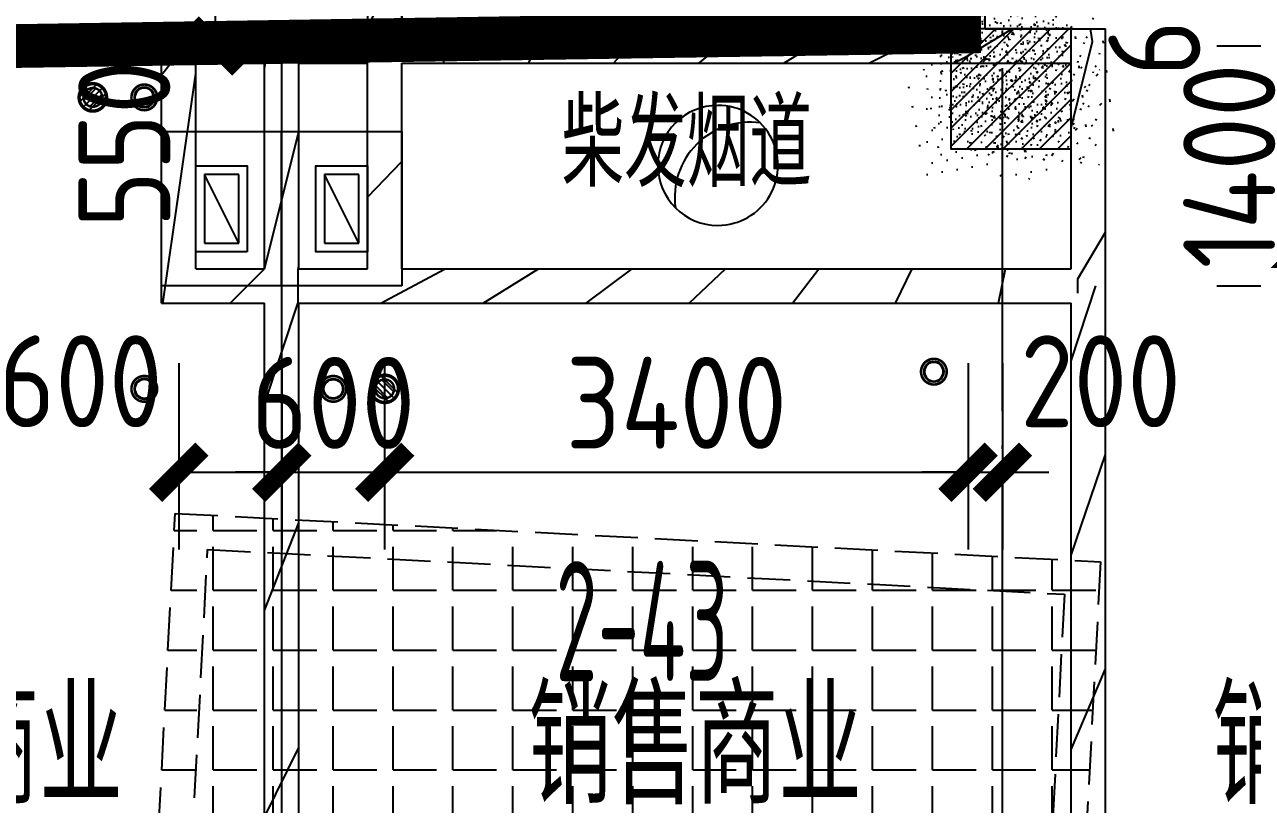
# Model space of a CAD drawing. Header units: inches. Extents: x 0 to 1813292486, y 0 to 3473589894.
# Drawn here: x 600645287 to 600652443, y 3473207394 to 3473211943 of the extents above; entities that cross this region are included whole.
import ezdxf
from ezdxf.enums import TextEntityAlignment as Align

# ---------------------------------------------------------------- set-up
doc = ezdxf.new("R2010")
doc.units = ezdxf.units.IN
doc.header["$LTSCALE"] = 1000
doc.header["$MEASUREMENT"] = 0
for name, pattern in [('AX-MALL-GIRD-200$0$DOTE', [2.4200000000000004, 2, -0.2, 0.02, -0.2]), ('AX-MALL-WALL-P02-QT$0$DASH', [0.35, 0.25, -0.1]), ('AX-MALL-WALL-P02-QT$0$DOTE', [2.4200000000000004, 2, -0.2, 0.02, -0.2]), ('PX-MALL-P02-LG$0$CONTINOUS', [0])]:
    doc.linetypes.add(name, pattern=pattern)
for name, color, linetype in [('A-Anno-Note', 241, 'Continuous'), ('AX-MALL-DIM-P02$0$A-Anno-Dims', 3, 'Continuous'), ('AX-MALL-DIM-P02$0$A-Detl-Thin', 131, 'Continuous'), ('AX-MALL-DTKD-P01~P02$0$A-Anno-Note', 241, 'Continuous'), ('AX-MALL-DTKD-P03~PRF$0$A-Flor-Patt', 163, 'Continuous'), ('AX-MALL-GIRD-200$0$A-Grid', 222, 'AX-MALL-GIRD-200$0$DOTE'), ('AX-MALL-P02-200$0$A-Anno-Note', 241, 'Continuous'), ('AX-MALL-WALL-P02$0$A-Anno-Note', 241, 'Continuous'), ('AX-MALL-WALL-P02$0$A-Flor-Patt', 163, 'Continuous'), ('AX-MALL-WALL-P02-QT$0$_T_S__T_ELEV_A-STRS', 7, 'Continuous'), ('AX-MALL-WALL-P02-QT$0$A-Detl-Patt', 8, 'Continuous'), ('AX-MALL-WALL-P02-QT$0$A-Detl-Thin', 131, 'Continuous'), ('AX-MALL-WALL-P02-QT$0$A-Wall', 2, 'Continuous'), ('AX-MALL-WALL-P02-QT$0$A-Wall-Patt', 13, 'Continuous'), ('AX-MALL-WALL-P02-QT$0$A-Wind', 4, 'Continuous'), ('AX-MALL-WORD-P02$0$A-Anno-Note', 241, 'Continuous'), ('AX-MALL-WORD-P02$0$A-Spac-Iden', 231, 'Continuous'), ('AX-MALL-ZTKD-P02$0$A-Anno-Note', 241, 'Continuous'), ('MX-MALL-P02-LG$0$M-VT-DUCT-FLG', 40, 'Continuous'), ('MX-MALL-P02-LG$0$M-VT-DUCT-KED', 170, 'Continuous'), ('MX-MALL-P02-LG$0$M-VT-DUCT-SAD', 90, 'Continuous'), ('MX-MALL-P02-LG$0$M-VT-DUCT-SED', 150, 'Continuous'), ('PX-MALL-P02-LG$0$P-Drain-Fldr', 4, 'Continuous'), ('PX-MALL-P02-LG$0$P-Drain-Fldr-ARCH', 161, 'Continuous'), ('PX-MALL-P02-LG$0$P-Drain-Fldr-W100', 4, 'Continuous'), ('PX-MALL-P02-LG$0$P-Drain-Fldr-W50', 4, 'Continuous'), ('PX-MALL-P02-LG$0$P-Pipe-Risr', 7, 'Continuous'), ('PX-MALL-P02-LG$0$P-Pipe-Risr-Arch', 6, 'Continuous'), ('PX-MALL-P02-LG$0$P-Pipe-Risr-W100', 6, 'Continuous'), ('PX-MALL-P02-LG$0$P-Pipe-Risr-W50', 6, 'Continuous'), ('PX-MALL-P02-LG$0$P-Sewr-Pipe', 123, 'PX-MALL-P02-LG$0$CONTINOUS'), ('SX-MALL-WALL-R-BZ$0$S-COLU', 30, 'Continuous'), ('SX-MALL-WALL-R-BZ$0$S-PATT-WALL', 83, 'Continuous')]:
    doc.layers.add(name, color=color, linetype=linetype)
doc.layers.add('MX-MALL-P02-LG$0$M-AUX-TO-ARCH', color=1, linetype='Continuous', plot=False)
doc.styles.add('AX-MALL-DIM-P02$0$_TCH_DIM_T3', font='gbenor.shx')
doc.styles.add('AX-MALL-WORD-P02$0$STANDARD', font='gbenor.shx', dxfattribs={"bigfont": 'gbcbig.shx'})
doc.styles.add('PX-MALL-P02-LG$0$jzfz', font='gbenor.shx', dxfattribs={"bigfont": 'gbcbig.shx'})
doc.dimstyles.new('AX-MALL-DIM-P02$0$_TCH_ARCH&&180', dxfattribs={"dimtxt": 535.5, "dimasz": 270, "dimexe": 450, "dimexo": 450, "dimgap": 137.25, "dimtad": 1, "dimdec": 0, "dimzin": 0, "dimdsep": 46, "dimtxsty": 'AX-MALL-DIM-P02$0$_TCH_DIM_T3', "dimblk": 'AX-MALL-DIM-P02$0$_ArchTick', "dimcen": 0.09, "dimclrt": 7, "dimazin": 2, "dimtfac": 1, "dimtdec": 0, "dimtix": 1, "dimtmove": 2, "dimatfit": 3, "dimfxl": 500, "dimtolj": 1, "dimtzin": 0, "dimarcsym": 0})
pattern_1 = [(45, (0, 359.0227), (-353.55353201463, 353.55353201463), [])]

# ---------------------------------------------------------------- blocks, each defined once
blk = doc.blocks.new('AX-MALL-WORD-P02')
at = {"layer": 'AX-MALL-WORD-P02$0$A-Spac-Iden'}
blk.add_lwpolyline([(600438511.5793036, 3473040906.707072, 0.00195142182288029), (600442571.605883, 3473039774.065031), (600445744.5540994, 3473048291.375883), (600441808.7838886, 3473049757.56578)], format="xyb", close=True, dxfattribs=at)
at = {"layer": 'AX-MALL-WORD-P02$0$A-Anno-Note', "style": 'AX-MALL-WORD-P02$0$STANDARD'}
for s, height, p in [('柴发烟道', 506.3829787234042, (600446986.1933157, 3473046951.770142)), ('销售商业', 675.177304964539, (600441510.2352238, 3473045149.825556)), ('销售商业', 675.177304964539, (600445546.6147699, 3473043646.155735)), ('销售商业', 675.177304964539, (600449281.538434, 3473042254.787077))]:
    blk.add_text(s, height=height, rotation=339.5681613092015, dxfattribs=at).set_placement(p)
at = {"layer": 'AX-MALL-WORD-P02$0$A-Anno-Note', "style": 'AX-MALL-WORD-P02$0$STANDARD', "width": 0.6}
blk.add_text('2-43', height=700, rotation=339.5681613092015, dxfattribs=at).set_placement((600445946.711554, 3473044262.187688))
blk = doc.blocks.new('AX-MALL-GIRD-200')
at = {"layer": 'AX-MALL-GIRD-200$0$A-Grid'}
blk.add_line((600443023.064764, 3473028954.75598), (600481752.6037133, 3473132918.483062), dxfattribs=at)
blk = doc.blocks.new('AX-MALL-WALL-P02-QT$0$tj')
at = {"layer": 'AX-MALL-WALL-P02-QT$0$A-Detl-Patt'}
h = blk.add_hatch(dxfattribs=at)
h.set_pattern_fill('STEEL', color=256, scale=100.0000000000001, angle=50.43183869082386)
h.set_pattern_definition([(75.00000000004839, (-14278.19445574284, 156289.8254051208), (-153.3407249234246, 41.08752340989569), []), (75.00000000004839, (-14317.88195610046, 156358.5661673546), (-153.3407249234246, 41.08752340989569), [])])
edge = h.paths.add_edge_path()
edge.add_arc((274302.9537697641, 370915.3693751197), 354853.2281302969, 270.9601093956941, 275.9513128638887)
edge.add_line((311095.3180618286, 17974.67259407043), (323404.2928284407, 17664.898229599))
edge.add_arc((337498.5854798314, -5423.033113246463), 27049.98445535583, 84.4296474408203, 121.40245730350341, ccw=False)
edge.add_line((340124.270958662, 21499.21483898163), (352435.6233639717, 23411.5238032341))
edge.add_line((352435.6233639717, 23411.5238032341), (352460.3320846558, 23263.57286787033))
edge.add_arc((262948.9762239404, 558936.3422532297), 543099.989586636, 279.486523026639, 288.5053300047131)
edge.add_line((435325.042740941, 43917.80823612213), (435185.9318172932, 44187.60760259628))
edge.add_arc((262948.9762341097, 558936.342259489), 542799.9895904897, 279.51816553668203, 288.50044427399206, ccw=False)
edge.add_line((352706.5441896915, 23608.95860147476), (352681.7270303965, 23756.88773488998))
edge.add_line((352681.7270303965, 23756.88773488998), (340117.7681742907, 21803.84383869171))
edge.add_arc((337510.0970116529, -5455.006554111635), 27383.29552171703, 84.53552636432372, 121.2026843873002)
edge.add_line((323323.7129554749, 17967.02113437653), (311085.7617697716, 18275.00808191299))
edge.add_arc((274273.8104503512, 371474.5356685471), 355112.6948552598, 270.96411062040687, 275.9501261722048, ccw=False)
edge.add_line((280248.9759351015, 16412.11376953125), (280248.9759185314, 16111.96136569977))
blk = doc.blocks.new('SX-MALL-WALL-R-BZ')
at = {"layer": 'SX-MALL-WALL-R-BZ$0$S-PATT-WALL'}
h = blk.add_hatch(dxfattribs=at)
h.set_pattern_fill('钢筋混凝土', color=256, scale=15, pattern_type=2)
h.set_pattern_definition([(24.56816130816271, (600578611.2237192, 3473080110.365553), (-31.18316059493327, 68.21004687955141), []), (29.56816130816269, (600578611.2237192, 3473080110.365553), (97.53445421719282, -46.37920051396389), [11.25, -123.75]), (334.5681613081628, (600578611.2237192, 3473080110.365553), (19.88439777927527, 112.9961142827297), [9, -99]), (80.01956130816268, (600578619.3515904, 3473080106.50062), (117.4189029658641, 66.61682168402376), [9.5610285, -105.1713168]), (25.75236130816271, (600578621.6965042, 3473080138.478197), (141.3476152528434, -79.15081592627133), [16.875, -185.625]), (76.20376130816268, (600578633.4754679, 3473080131.882288), (182.3878362876093, 87.98253897351975), [14.3415432, -157.75695]), (330.7523613081627, (600578621.6965042, 3473080138.478197), (182.3877676281842, 87.98268140648725), [13.49999999999997, -148.4999999999995]), (0.5681613081627113, (600578633.1346302, 3473080126.213644), (62.82047319493842, -87.84980448085341), [11.24999999999997, -123.7499999999997]), (305.5681613081627, (600578633.1346302, 3473080126.213644), (72.17288941707483, 89.18848104565322), [8.999999999999966, -98.99999999999973]), (51.01956130816269, (600578638.3696649, 3473080118.892823), (134.9933625472827, 1.338571315216136), [9.561028499999967, -105.1713167999997]), (17.06816130816274, (600578611.2237192, 3473080110.365553), (19.14085715648196, 46.15589493569758), [0.75, -97.8, 0.75, -100.5, 0.75, -99.375]), (347.0681613081627, (600578611.2237192, 3473080110.365553), (57.63084700165395, 41.66442755963357), [0.7499999999999979, -57.29999999999986, 0.7499999999999979, -95.54999999999973, 0.7499999999999979, -37.87499999999986]), (307.0681613081626, (600578579.8781208, 3473080122.042708), (73.85474000760384, -31.12342332406966), [0.75, -37.5, 0.75, -117, 0.75, -155.25]), (297.0681613081627, (600578565.8217986, 3473080127.2791), (87.21641676177077, -16.46683783357052), [0.75, -48.75, 0.75, -77.69999999999999, 0.75, -110.25])])
h.paths.add_polyline_path([(600449845.7038728, 3473046123.295966), (600450090.0688549, 3473046779.257669), (600449434.1071522, 3473047023.622651), (600449189.7421701, 3473046367.660948)])
at = {"layer": 'SX-MALL-WALL-R-BZ$0$S-COLU'}
blk.add_lwpolyline([(600449845.7038728, 3473046123.295966), (600450090.0688549, 3473046779.257669), (600449434.1071522, 3473047023.622651), (600449189.7421701, 3473046367.660948)], close=True, dxfattribs=at)
blk = doc.blocks.new('SX-MALL-WALL-R-2F~3F')
blk.add_blockref('SX-MALL-WALL-R-BZ', (-1.192092895507812e-06, -9.5367431640625e-07))
blk = doc.blocks.new('SX-MALL-WALL-2F~3F')
blk.add_blockref('SX-MALL-WALL-R-2F~3F', (0, 0))
blk = doc.blocks.new('MX-MALL-P02-LG$0$YHJJ-P02')
at = {"layer": 'MX-MALL-P02-LG$0$M-AUX-TO-ARCH'}
for points in [[(53140.29123389721, -65699.99935340881), (52440.29123449326, -65699.99935436249), (52440.29123318195, -64799.99935531616), (53140.29123413563, -64799.999355793)], [(53840.29123616219, -65700.0000243187), (53140.29123783112, -65700.00002670288), (53140.2912350893, -64800.00002336502), (53840.29123532772, -64800.00002717972)], [(52940.29123353958, -65499.99935770035), (52640.29123413563, -65499.99935340881), (52640.29123401642, -64999.99935388565), (52940.29123306274, -64999.99935388565)], [(53640.29123544693, -65500.00002717972), (53340.29123687744, -65500.00002622604), (53340.29123532772, -65000.00002479553), (53640.29123520851, -65000.00002765656)]]:
    blk.add_lwpolyline(points, close=True, dxfattribs=at)
at = {"layer": 'MX-MALL-P02-LG$0$M-VT-DUCT-FLG'}
for p, q in [((52890.29123284147, -65449.99935196973), (52690.29123280718, -65049.99935198687)), ((53590.29123498723, -65450.00002431012), (53390.29123495295, -65050.00002432727))]:
    blk.add_line(p, q, dxfattribs=at)
at = {"layer": 'MX-MALL-P02-LG$0$M-VT-DUCT-KED'}
for p, q in [((52890.29123280718, -65049.99935196973), (52690.29123280718, -65049.99935198687)), ((52690.29123280718, -65049.99935198687), (52690.29123284147, -65449.99935198687)), ((52890.29123284147, -65449.99935196973), (52890.29123280718, -65049.99935196973)), ((53590.29123495295, -65050.00002431012), (53390.29123495295, -65050.00002432727)), ((53390.29123495295, -65050.00002432727), (53390.29123498723, -65450.00002432727)), ((53590.29123498723, -65450.00002431012), (53590.29123495295, -65050.00002431012)), ((52690.29123284147, -65449.99935198687), (52890.29123284147, -65449.99935196973)), ((53390.29123498723, -65450.00002432727), (53590.29123498723, -65450.00002431012))]:
    blk.add_line(p, q, dxfattribs=at)
blk = doc.blocks.new('MX-MALL-P02-LG')
at = {"layer": 'MX-MALL-P02-LG$0$M-VT-DUCT-FLG'}
blk.add_arc((600447992.7403786, 3473046512.371453), 437.4999999633058, 61.43805890951899, 167.6982635960865, dxfattribs=at)
at = {"layer": 'MX-MALL-P02-LG$0$M-VT-DUCT-SED'}
for centre, radius, start, end in [((600447883.5993167, 3473046751.106616), 350.0000003287122, 69.56816129243197, 249.568161265182), ((600447883.5993168, 3473046751.106616), 349.9999999234889, 249.5681612468949, 69.56816131071908)]:
    blk.add_arc(centre, radius, start, end, dxfattribs=at)
at = {"layer": 'MX-MALL-P02-LG$0$M-VT-DUCT-SAD', "rotation": 339.5681613187875}
blk.add_blockref('MX-MALL-P02-LG$0$YHJJ-P02', (600418393.5374048, 3473127097.242905), dxfattribs=at)
blk = doc.blocks.new('AX-MALL-WALL-P02-QT')
at = {"layer": 'AX-MALL-WALL-P02-QT$0$A-Detl-Patt'}
h = blk.add_hatch(dxfattribs=at)
h.set_pattern_fill('ANGLE', color=256, scale=100)
h.set_pattern_definition([(339.5681613092246, (600185298.4270658, 3473279938.045597), (121.9206714678449, 327.2780352679199), [254, -95.25]), (69.56816130922458, (600185298.4270658, 3473279938.045597), (-327.2780352679199, 121.920671467845), [254, -95.25])])
h.paths.add_polyline_path([(600442779.4157462, 3473042650.003375), (600444210.9736362, 3473045953.12947), (600449165.6627808, 3473043805.792633), (600447734.1048914, 3473040502.666538)])
at = {"layer": 'AX-MALL-WALL-P02-QT$0$A-Wall-Patt'}
h = blk.add_hatch(dxfattribs=at)
h.set_pattern_fill('普通砖', color=256, scale=200, style=0)
h.set_pattern_definition(pattern_1)
h.paths.add_polyline_path([(600449504.5431138, 3473046926.240828), (600449621.524784, 3473046953.804088), (600450668.803279, 3473049765.068528), (600450543.858193, 3473049811.614239), (600450446.476367, 3473049741.17828), (600449434.1071547, 3473047023.622654)])
h = blk.add_hatch(dxfattribs=at)
h.set_pattern_fill('普通砖', color=256, scale=200, style=0)
h.set_pattern_definition(pattern_1)
h.paths.add_polyline_path([(600442101.5467552, 3473049684.0742), (600442055.0010443, 3473049559.129114), (600445053.6831139, 3473048442.032052), (600445170.664784, 3473048469.595312), (600445217.2104948, 3473048594.540398), (600442218.5284253, 3473049711.63746)])
h = blk.add_hatch(dxfattribs=at)
h.set_pattern_fill('普通砖', color=256, scale=200, style=0)
h.set_pattern_definition(pattern_1)
h.paths.add_polyline_path([(600445170.6647838, 3473048469.595312), (600445241.100743, 3473048372.213485), (600445615.9360018, 3473048232.576352), (600445732.9176718, 3473048260.139612), (600445779.4633828, 3473048385.084698), (600445217.2104949, 3473048594.540398)])
h = blk.add_hatch(dxfattribs=at)
h.set_pattern_fill('普通砖', color=256, scale=200, style=0)
h.set_pattern_definition(pattern_1)
h.paths.add_polyline_path([(600446435.4250848, 3473048140.719716), (600446592.5168244, 3473048562.409288), (600446405.0991951, 3473048632.227855), (600446248.0074556, 3473048210.538282), (600446306.806987, 3473048081.920184)])
h = blk.add_hatch(dxfattribs=at)
h.set_pattern_fill('普通砖', color=256, scale=200, style=0)
h.set_pattern_definition(pattern_1)
h.paths.add_polyline_path([(600444564.9531485, 3473047130.108644), (600444822.189344, 3473047247.707706), (600445241.100743, 3473048372.213485), (600445170.664784, 3473048469.595312), (600445053.6831139, 3473048442.032052)])
h = blk.add_hatch(dxfattribs=at)
h.set_pattern_fill('普通砖', color=256, scale=200, style=0)
h.set_pattern_definition(pattern_1)
h.paths.add_polyline_path([(600445732.9176718, 3473048260.139612), (600445803.3536309, 3473048162.757785), (600446178.1888893, 3473048023.120653), (600446306.806987, 3473048081.920184), (600446248.0074556, 3473048210.538282), (600445779.4633826, 3473048385.084698)])
h = blk.add_hatch(dxfattribs=at)
h.set_pattern_fill('普通砖', color=256, scale=200, style=0)
h.set_pattern_definition(pattern_1)
h.paths.add_polyline_path([(600445255.8241343, 3473046979.452476), (600445384.4422321, 3473047038.252007), (600445803.3536309, 3473048162.757785), (600445732.9176718, 3473048260.139612), (600445615.9360018, 3473048232.576352), (600445197.0246029, 3473047108.070574)])
h = blk.add_hatch(dxfattribs=at)
h.set_pattern_fill('普通砖', color=256, scale=200, style=0)
h.set_pattern_definition(pattern_1)
h.paths.add_polyline_path([(600445829.7134498, 3473046801.233049), (600445946.6951199, 3473046828.796309), (600446365.6065185, 3473047953.302086), (600446306.806987, 3473048081.920184), (600446178.1888893, 3473048023.120653), (600445759.2774905, 3473046898.614875)])
h = blk.add_hatch(dxfattribs=at)
h.set_pattern_fill('普通砖', color=256, scale=200, style=0)
h.set_pattern_definition(pattern_1)
h.paths.add_polyline_path([(600446306.806987, 3473048081.920184), (600446365.6065185, 3473047953.302086), (600449457.9974029, 3473046801.295742), (600449504.5431138, 3473046926.240828), (600449434.1071547, 3473047023.622654), (600446435.4250848, 3473048140.719716)])
h = blk.add_hatch(dxfattribs=at)
h.set_pattern_fill('普通砖', color=256, scale=200, style=0)
h.set_pattern_definition(pattern_1)
h.paths.add_polyline_path([(600444822.189344, 3473047247.707706), (600444564.9531485, 3473047130.108644), (600445127.2060366, 3473046920.652945), (600445255.8241343, 3473046979.452476), (600445197.0246029, 3473047108.070574)])
h = blk.add_hatch(dxfattribs=at)
h.set_pattern_fill('普通砖', color=256, scale=200, style=0)
h.set_pattern_definition(pattern_1)
h.paths.add_polyline_path([(600445255.8241343, 3473046979.452476), (600445314.6236658, 3473046850.834378), (600445783.167739, 3473046676.287962), (600445829.7134498, 3473046801.233049), (600445759.2774905, 3473046898.614875), (600445384.4422321, 3473047038.252007)])
h = blk.add_hatch(dxfattribs=at)
h.set_pattern_fill('普通砖', color=256, scale=200, style=0)
h.set_pattern_definition(pattern_1)
h.paths.add_polyline_path([(600442610.8811008, 3473039866.984629), (600442738.5075426, 3473039935.631129), (600445314.6236658, 3473046850.834378), (600445255.8241343, 3473046979.452476), (600445127.2060366, 3473046920.652945), (600442544.896092, 3473039988.823297)])
h = blk.add_hatch(dxfattribs=at)
h.set_pattern_fill('普通砖', color=256, scale=200, style=0)
h.set_pattern_definition(pattern_1)
h.paths.add_polyline_path([(600449504.5431138, 3473046926.240828), (600449457.9974029, 3473046801.295742), (600450020.2502904, 3473046591.840043), (600450277.486486, 3473046709.439106), (600449621.524784, 3473046953.804088)])
h = blk.add_hatch(dxfattribs=at)
h.set_pattern_fill('普通砖', color=256, scale=200, style=0)
h.set_pattern_definition(pattern_1)
h.paths.add_polyline_path([(600445829.7134498, 3473046801.233049), (600445783.167739, 3473046676.287962), (600449531.5203259, 3473045279.916636), (600449628.9021521, 3473045350.352595), (600449601.3388921, 3473045467.334266), (600445946.6951199, 3473046828.796309)])
h = blk.add_hatch(dxfattribs=at)
h.set_pattern_fill('普通砖', color=256, scale=200, style=0)
h.set_pattern_definition(pattern_1)
h.paths.add_polyline_path([(600449628.9021521, 3473045350.352596), (600449753.8472381, 3473045303.806884), (600450277.486486, 3473046709.439106), (600450020.2502904, 3473046591.840043), (600449601.3388921, 3473045467.334266)])
h = blk.add_hatch(dxfattribs=at)
h.set_pattern_fill('普通砖', color=256, scale=200, style=0)
h.set_pattern_definition(pattern_1)
h.paths.add_polyline_path([(600447033.2606918, 3473038706.645939), (600447295.9176887, 3473038705.858038), (600449753.8472381, 3473045303.806884), (600449628.902152, 3473045350.352595), (600449531.5203259, 3473045279.916636), (600447101.6904019, 3473038757.397084)])
at = {"layer": 'AX-MALL-WALL-P02-QT$0$_T_S__T_ELEV_A-STRS', "linetype": 'AX-MALL-WALL-P02-QT$0$DOTE', "const_width": 150}
blk.add_lwpolyline([(600342323.0797966, 3473087779.331682), (600442122.9674294, 3473050600.945104), (600441808.7838843, 3473049757.565782), (600449492.9066867, 3473046895.004558), (600449807.0902339, 3473047738.383887), (600449807.0902337, 3473047738.383885), (600451657.2822405, 3473052704.951061), (600496637.5132873, 3473035948.495144)], dxfattribs=at)
at = {"layer": 'AX-MALL-WALL-P02-QT$0$A-Detl-Patt', "linetype": 'AX-MALL-WALL-P02-QT$0$DASH'}
for points in [[(600442779.4157462, 3473042650.003375), (600444210.9736362, 3473045953.12947), (600449165.6627808, 3473043805.792633), (600447734.1048914, 3473040502.666538)], [(600443042.4537455, 3473042753.979386), (600444314.9496475, 3473045690.091471), (600448902.6247816, 3473043701.816622), (600447630.12888, 3473040765.704537)]]:
    blk.add_lwpolyline(points, close=True, dxfattribs=at)
at = {"layer": 'AX-MALL-WALL-P02-QT$0$A-Wall'}
for p, q in [((600449434.1071547, 3473047023.622654), (600450446.476367, 3473049741.17828)), ((600449621.524784, 3473046953.804088), (600450668.803279, 3473049765.068528)), ((600442218.5284253, 3473049711.63746), (600445217.2104948, 3473048594.540398)), ((600442055.0010443, 3473049559.129114), (600445053.6831139, 3473048442.032052)), ((600445217.2104949, 3473048594.540398), (600445779.4633828, 3473048385.084698)), ((600446405.0991951, 3473048632.227855), (600446248.0074556, 3473048210.538282)), ((600446435.4250848, 3473048140.719716), (600446592.5168244, 3473048562.409288)), ((600444564.9531485, 3473047130.108644), (600445053.6831139, 3473048442.032052)), ((600444822.189344, 3473047247.707706), (600445241.100743, 3473048372.213485)), ((600445241.100743, 3473048372.213485), (600445615.9360018, 3473048232.576352)), ((600445779.4633826, 3473048385.084698), (600446248.0074556, 3473048210.538282)), ((600445197.0246029, 3473047108.070574), (600445615.9360018, 3473048232.576352)), ((600445384.4422321, 3473047038.252007), (600445803.3536309, 3473048162.757785)), ((600445803.3536309, 3473048162.757785), (600446178.1888893, 3473048023.120653)), ((600446435.4250848, 3473048140.719716), (600449434.1071547, 3473047023.622654)), ((600445759.2774905, 3473046898.614875), (600446178.1888893, 3473048023.120653)), ((600445946.6951199, 3473046828.796309), (600446365.6065185, 3473047953.302086)), ((600446365.6065185, 3473047953.302086), (600449457.9974029, 3473046801.295742)), ((600444822.189344, 3473047247.707706), (600445197.0246029, 3473047108.070574)), ((600444564.9531485, 3473047130.108644), (600445127.2060366, 3473046920.652945)), ((600445384.4422321, 3473047038.252007), (600445759.2774905, 3473046898.614875)), ((600449621.524784, 3473046953.804088), (600450277.486486, 3473046709.439106)), ((600442544.896092, 3473039988.823297), (600445127.2060366, 3473046920.652945)), ((600442738.5075426, 3473039935.631129), (600445314.6236658, 3473046850.834378)), ((600445314.6236658, 3473046850.834378), (600445783.167739, 3473046676.287962)), ((600445946.6951199, 3473046828.796309), (600449601.3388921, 3473045467.334266)), ((600449457.9974029, 3473046801.295742), (600450020.2502904, 3473046591.840043)), ((600445783.167739, 3473046676.287962), (600449531.5203259, 3473045279.916636)), ((600449753.8472381, 3473045303.806884), (600450277.486486, 3473046709.439106)), ((600449601.3388921, 3473045467.334266), (600450020.2502904, 3473046591.840043)), ((600447295.9176887, 3473038705.858038), (600449753.8472381, 3473045303.806884)), ((600447101.6904019, 3473038757.397084), (600449531.5203259, 3473045279.916636))]:
    blk.add_line(p, q, dxfattribs=at)
at = {"layer": 'AX-MALL-WALL-P02-QT$0$A-Detl-Thin'}
for name in ['MX-MALL-P02-LG', 'SX-MALL-WALL-2F~3F']:
    blk.add_blockref(name, (0, 0), dxfattribs=at)
at = {"layer": 'AX-MALL-WALL-P02-QT$0$A-Detl-Thin', "rotation": 339.5681613091762}
blk.add_blockref('AX-MALL-WALL-P02-QT$0$tj', (600144118.6961328, 3473128496.287411), dxfattribs=at)
at = {"layer": 'AX-MALL-WALL-P02-QT$0$A-Wind'}
blk.add_blockref('AX-MALL-GIRD-200', (0, 0), dxfattribs=at)
blk = doc.blocks.new('AX-MALL-DTKD-P03~PRF')
at = {"layer": 'AX-MALL-DTKD-P03~PRF$0$A-Flor-Patt'}
blk.add_lwpolyline([(600446434.8832123, 3473048140.923138), (600449433.5652826, 3473047023.826077), (600450445.9344947, 3473049741.381703), (600447447.2524245, 3473050858.478765)], close=True, dxfattribs=at)
blk = doc.blocks.new('AX-MALL-DTKD-P01~P02')
at = {"layer": 'AX-MALL-DTKD-P01~P02$0$A-Anno-Note'}
blk.add_blockref('AX-MALL-DTKD-P03~PRF', (0.5418720245361328, -0.203423023223877), dxfattribs=at)
blk = doc.blocks.new('AX-MALL-WALL-P02')
at = {"layer": 'AX-MALL-WALL-P02$0$A-Anno-Note'}
blk.add_blockref('AX-MALL-WORD-P02', (0, 0), dxfattribs=at)
blk.add_blockref('AX-MALL-WALL-P02-QT', (0, 0), dxfattribs=at)
at = {"layer": 'AX-MALL-WALL-P02$0$A-Flor-Patt'}
blk.add_blockref('AX-MALL-DTKD-P01~P02', (0, 0), dxfattribs=at)
blk = doc.blocks.new('PX-MALL-P02-LG$0$P-Risr')
at = {"layer": 'PX-MALL-P02-LG$0$P-Pipe-Risr-W50'}
h = blk.add_hatch(color=0, dxfattribs=at)
edge = h.paths.add_edge_path()
edge.add_ellipse((0, 0), major_axis=(47.05795628796547, 47.05795628796547), ratio=0.9999999999999695, start_angle=225.0000000000009, end_angle=405.0000000000009, ccw=False)
edge.add_ellipse((0, 0), major_axis=(47.05795628796764, 47.05795628796764), ratio=0.9999999999998785, start_angle=133.9675974886221, end_angle=225.0000000000035, ccw=False)
edge.add_line((-66.53919663240958, 1.199087783927098), (-54.4367953546693, 1.199087783927098))
edge.add_ellipse((0, 0), major_axis=(-38.50196423560672, 38.50196423560672), ratio=0.9999999999999859, start_angle=43.73814098242129, end_angle=134.9999999999996)
edge.add_ellipse((0, 0), major_axis=(38.50196423561096, 38.50196423561096), ratio=0.9999999999998216, start_angle=225.0000000000051, end_angle=405.0000000000051)
edge.add_ellipse((0, 0), major_axis=(38.50196423560679, 38.50196423560679), ratio=0.9999999999999831, start_angle=45.00000000000048, end_angle=133.7381409824204)
edge.add_line((-54.43679535467527, 1.199087783927098), (-66.53919663241555, 1.199087783927098))
edge.add_ellipse((0, 0), major_axis=(-47.05795628796762, 47.05795628796762), ratio=0.9999999999998742, start_angle=-45.00000000000358, end_angle=43.967597488629224, ccw=False)
at = {"layer": 'PX-MALL-P02-LG$0$P-Pipe-Risr-Arch', "ltscale": 0.7}
blk.add_circle((0, 0), 59.29000000000001, dxfattribs=at)
at = {"layer": 'PX-MALL-P02-LG$0$P-Pipe-Risr-W100', "color": 0, "const_width": 15}
blk.add_lwpolyline([(-75, 0, 1), (75, 0, 1)], format="xyb", close=True, dxfattribs=at)
at = {"layer": 'PX-MALL-P02-LG$0$P-Pipe-Risr-W50'}
blk.add_circle((0, 0), 54.45000000000001, dxfattribs=at)
at = {"layer": 'PX-MALL-P02-LG$0$P-Pipe-Risr', "style": 'PX-MALL-P02-LG$0$jzfz', "width": 0.6, "flags": 1}
for tag, p in [('SYS-MARK', (0.3310501334344735, -45.65933377496549)), ('RANGE', (0.3337570973526454, -45.67887874227017))]:
    blk.add_attdef(tag, text='', height=0.015625, dxfattribs=at).set_placement(p, align=Align.MIDDLE)
blk = doc.blocks.new('PX-MALL-P02-LG$0$A$C5A9C1854')
at = {"layer": 'PX-MALL-P02-LG$0$P-Drain-Fldr-W50', "ltscale": 0.7}
for p, q in [((16.81565596797736, -52.36634142627008), (-52.36634142621187, 16.81565596791916)), ((38.89087296527578, -38.89087296521757), (-38.89087296527578, 38.89087296521757)), ((52.36634142632829, -16.81565596791916), (-16.81565596786095, 52.36634142627008))]:
    blk.add_line(p, q, dxfattribs=at)
at = {"layer": 'PX-MALL-P02-LG$0$P-Drain-Fldr-W50', "ltscale": 0.7, "const_width": 13.75}
blk.add_lwpolyline([(-54.99999999994179, 0, 1), (55.00000000005821, 0, 1)], format="xyb", close=True, dxfattribs=at)
blk = doc.blocks.new('PX-MALL-P02-LG$0$A$C7D2520B3')
at = {"layer": 'PX-MALL-P02-LG$0$P-Drain-Fldr', "ltscale": 0.7}
for p, q in [((78.54951213949244, -25.22348395187873), (-25.22348395179142, 78.54951213940512)), ((25.22348395196605, -78.54951213940512), (-78.54951213931781, 25.22348395187873)), ((58.33630944791366, -58.33630944788456), (-58.33630944791366, 58.33630944788456))]:
    blk.add_line(p, q, dxfattribs=at)
at = {"layer": 'PX-MALL-P02-LG$0$P-Drain-Fldr', "ltscale": 0.7, "const_width": 20}
blk.add_lwpolyline([(5.820766091346741e-11, -80, 1), (5.820766091346741e-11, 80, 1)], format="xyb", close=True, dxfattribs=at)
blk = doc.blocks.new('PX-MALL-P02-LG$0$A$C2257314B')
at = {"layer": 'PX-MALL-P02-LG$0$P-Drain-Fldr-ARCH', "ltscale": 0.7}
for p, q in [((16.81565596797736, -52.36634142627008), (-52.36634142621187, 16.81565596791916)), ((38.89087296527578, -38.89087296521757), (-38.89087296527578, 38.89087296521757)), ((52.36634142632829, -16.81565596791916), (-16.81565596786095, 52.36634142627008))]:
    blk.add_line(p, q, dxfattribs=at)
for start, end in [(0, 180), (180, 0)]:
    blk.add_arc((5.820766091346741e-11, -1.77635683940025e-15), 55, start, end, dxfattribs=at)
blk = doc.blocks.new('PX-MALL-P02-LG$0$P-Drain-Fldr')
blk.add_blockref('PX-MALL-P02-LG$0$A$C2257314B', (0, 0))
at = {"layer": 'PX-MALL-P02-LG$0$P-Drain-Fldr-W100'}
blk.add_blockref('PX-MALL-P02-LG$0$A$C7D2520B3', (0, 0), dxfattribs=at)
at = {"layer": 'PX-MALL-P02-LG$0$P-Drain-Fldr-W50'}
blk.add_blockref('PX-MALL-P02-LG$0$A$C5A9C1854', (0, 0), dxfattribs=at)
blk = doc.blocks.new('PX-MALL-P02-LG')
at = {"layer": 'PX-MALL-P02-LG$0$P-Drain-Fldr', "xscale": -1, "rotation": 339.5681621001151}
blk.add_blockref('PX-MALL-P02-LG$0$P-Drain-Fldr', (600444608.4805068, 3473048394.455822), dxfattribs=at)
at = {"layer": 'PX-MALL-P02-LG$0$P-Drain-Fldr', "rotation": 339.5681605510444}
blk.add_blockref('PX-MALL-P02-LG$0$P-Drain-Fldr', (600445609.1702176, 3473046207.539431), dxfattribs=at)
at = {"layer": 'PX-MALL-P02-LG$0$P-Sewr-Pipe', "ltscale": 0.7}
for p, xscale, rotation in [((600444889.6069978, 3473048289.728099), -0.9999999999999999, 69.5681621001153), ((600444296.1492391, 3473046696.678398), -0.9999999999999999, 69.5681621001153), ((600448642.7616194, 3473045184.151316), -1, 69.5681608425419)]:
    blk.add_blockref('PX-MALL-P02-LG$0$P-Risr', p, dxfattribs=dict(at, xscale=xscale, rotation=rotation))
at = {"layer": 'PX-MALL-P02-LG$0$P-Sewr-Pipe', "ltscale": 0.7, "rotation": 249.5681605510442}
blk.add_blockref('PX-MALL-P02-LG$0$P-Risr', (600445328.0438209, 3473046312.267407), dxfattribs=at)
blk = doc.blocks.new('AX-MALL-ZTKD-P02')
at = {"layer": 'AX-MALL-ZTKD-P02$0$A-Anno-Note'}
blk.add_blockref('AX-MALL-GIRD-200', (0, 0), dxfattribs=at)
blk = doc.blocks.new('AX-MALL-DIM-P02$0$_ArchTick')
at = {"color": 0, "linetype": 'ByBlock', "const_width": 0.4}
blk.add_lwpolyline([(-0.5, -0.5), (0.5, 0.5)], dxfattribs=at)
blk = doc.blocks.new('*D851')
at = {"layer": 'AX-MALL-DIM-P02$0$A-Anno-Dims', "color": 0, "lineweight": -2, "transparency": 16777216}
for p, q in [((600445899.0600905, 3473048820.742374), (600445153.0073284, 3473049098.66892)), ((600445382.6959376, 3473048426.178668), (600445574.6969943, 3473048941.577146)), ((600445707.0590336, 3473048305.343897), (600444961.0062717, 3473048583.270443))]:
    blk.add_line(p, q, dxfattribs=at)
at = {"layer": 'AX-MALL-DIM-P02$0$A-Anno-Dims', "color": 0, "lineweight": -2, "transparency": 16777216, "xscale": 270, "yscale": 270, "zscale": 270}
for p, rotation in [((600445574.6969943, 3473048941.577146), 69.56816125019365), ((600445382.6959376, 3473048426.178668), 249.5681612501936)]:
    blk.add_blockref('AX-MALL-DIM-P02$0$_ArchTick', p, dxfattribs=dict(at, rotation=rotation))
at = {"layer": 'AX-MALL-DIM-P02$0$A-Anno-Dims', "color": 7, "transparency": 16777216, "insert": (600444685.4384855, 3473048075.579397), "char_height": 535.5, "attachment_point": 5, "rotation": 69.56816125019365, "style": 'AX-MALL-DIM-P02$0$_TCH_DIM_T3'}
blk.add_mtext('\\A1;550', dxfattribs=at)
blk = doc.blocks.new('*D857')
at = {"layer": 'AX-MALL-DIM-P02$0$A-Anno-Dims', "color": 0, "lineweight": -2, "transparency": 16777216}
for p, q in [((600451298.7085497, 3473046222.290373), (600451392.9636145, 3473046475.304173)), ((600450851.6844964, 3473046388.819951), (600451720.3982157, 3473046065.198599)), ((600450809.9785848, 3473044910.366967), (600451298.7085497, 3473046222.290373)), ((600450362.9545316, 3473045076.896544), (600451231.6682507, 3473044753.275193)), ((600450809.9785848, 3473044910.366967), (600450715.72352, 3473044657.353168))]:
    blk.add_line(p, q, dxfattribs=at)
at = {"layer": 'AX-MALL-DIM-P02$0$A-Anno-Dims', "color": 0, "lineweight": -2, "transparency": 16777216, "xscale": 270, "yscale": 270, "zscale": 270}
for p, rotation in [((600451298.7085497, 3473046222.290373), 249.5681612901912), ((600450809.9785848, 3473044910.366967), 69.56816129019124)]:
    blk.add_blockref('AX-MALL-DIM-P02$0$_ArchTick', p, dxfattribs=dict(at, rotation=rotation))
at = {"layer": 'AX-MALL-DIM-P02$0$A-Anno-Dims', "color": 7, "transparency": 16777216, "insert": (600450674.8228681, 3473045707.711267), "char_height": 535.5, "attachment_point": 5, "rotation": 69.56816129019126, "style": 'AX-MALL-DIM-P02$0$_TCH_DIM_T3'}
blk.add_mtext('\\A1;1400', dxfattribs=at)
blk = doc.blocks.new('*D858')
at = {"layer": 'AX-MALL-DIM-P02$0$A-Anno-Dims', "color": 0, "lineweight": -2, "transparency": 16777216}
for p, q in [((600451061.1401958, 3473046951.072839), (600451929.8539151, 3473046627.451487)), ((600451298.7085499, 3473046222.290374), (600451508.1642491, 3473046784.543262)), ((600450851.6844965, 3473046388.819951), (600451720.3982159, 3473046065.198599))]:
    blk.add_line(p, q, dxfattribs=at)
at = {"layer": 'AX-MALL-DIM-P02$0$A-Anno-Dims', "color": 0, "lineweight": -2, "transparency": 16777216, "xscale": 270, "yscale": 270, "zscale": 270}
for p, rotation in [((600451508.1642491, 3473046784.543262), 69.56816128042128), ((600451298.7085499, 3473046222.290374), 249.5681612804213)]:
    blk.add_blockref('AX-MALL-DIM-P02$0$_ArchTick', p, dxfattribs=dict(at, rotation=rotation))
at = {"layer": 'AX-MALL-DIM-P02$0$A-Anno-Dims', "color": 7, "transparency": 16777216, "insert": (600450614.8767239, 3473046797.178435), "char_height": 535.5, "attachment_point": 5, "rotation": 69.56816128042128, "style": 'AX-MALL-DIM-P02$0$_TCH_DIM_T3'}
blk.add_mtext('\\A1;600', dxfattribs=at)
blk = doc.blocks.new('*D861')
at = {"layer": 'AX-MALL-DIM-P02$0$A-Anno-Dims', "color": 0, "lineweight": -2, "transparency": 16777216}
for p, q in [((600444536.4794723, 3473046767.218509), (600444157.0768293, 3473045748.76815)), ((600445098.7323601, 3473046557.76281), (600444719.3297172, 3473045539.312451)), ((600444314.1686035, 3473046170.457817), (600444876.4214914, 3473045961.002118))]:
    blk.add_line(p, q, dxfattribs=at)
at = {"layer": 'AX-MALL-DIM-P02$0$A-Anno-Dims', "color": 0, "lineweight": -2, "transparency": 16777216, "xscale": 270, "yscale": 270, "zscale": 270}
for p, rotation in [((600444314.1686035, 3473046170.457817), 159.5681613097041), ((600444876.4214914, 3473045961.002118), 339.5681613097041)]:
    blk.add_blockref('AX-MALL-DIM-P02$0$_ArchTick', p, dxfattribs=dict(at, rotation=rotation))
at = {"layer": 'AX-MALL-DIM-P02$0$A-Anno-Dims', "color": 7, "transparency": 16777216, "insert": (600443963.5693314, 3473046867.715268), "char_height": 535.5, "attachment_point": 5, "rotation": 339.5681613097041, "style": 'AX-MALL-DIM-P02$0$_TCH_DIM_T3'}
blk.add_mtext('\\A1;600', dxfattribs=at)
blk = doc.blocks.new('*D862')
at = {"layer": 'AX-MALL-DIM-P02$0$A-Anno-Dims', "color": 0, "lineweight": -2, "transparency": 16777216}
for p, q in [((600445098.7323604, 3473046557.76281), (600444719.3297169, 3473045539.312451)), ((600445660.985248, 3473046348.307111), (600445281.5826045, 3473045329.856752)), ((600444876.4214911, 3473045961.002117), (600444623.4076916, 3473046055.257181)), ((600444876.4214911, 3473045961.002117), (600445438.6743788, 3473045751.546418)), ((600445438.6743788, 3473045751.546418), (600445691.6881783, 3473045657.291353))]:
    blk.add_line(p, q, dxfattribs=at)
at = {"layer": 'AX-MALL-DIM-P02$0$A-Anno-Dims', "color": 0, "lineweight": -2, "transparency": 16777216, "xscale": 270, "yscale": 270, "zscale": 270}
for p, rotation in [((600444876.4214911, 3473045961.002117), 339.5681612938084), ((600445438.6743788, 3473045751.546418), 159.5681612938083)]:
    blk.add_blockref('AX-MALL-DIM-P02$0$_ArchTick', p, dxfattribs=dict(at, rotation=rotation))
at = {"layer": 'AX-MALL-DIM-P02$0$A-Anno-Dims', "color": 7, "transparency": 16777216, "insert": (600445298.930532, 3473046235.794967), "char_height": 535.5, "attachment_point": 5, "rotation": 339.5681612938083, "style": 'AX-MALL-DIM-P02$0$_TCH_DIM_T3'}
blk.add_mtext('\\A1;600', dxfattribs=at)
blk = doc.blocks.new('*D863')
at = {"layer": 'AX-MALL-DIM-P02$0$A-Anno-Dims', "color": 0, "lineweight": -2, "transparency": 16777216}
for p, q in [((600445660.9852477, 3473046348.307112), (600445281.5826048, 3473045329.856753)), ((600445438.674379, 3473045751.546419), (600448624.7740777, 3473044564.630792)), ((600448847.0849462, 3473045161.391484), (600448467.6823034, 3473044142.941125))]:
    blk.add_line(p, q, dxfattribs=at)
at = {"layer": 'AX-MALL-DIM-P02$0$A-Anno-Dims', "color": 0, "lineweight": -2, "transparency": 16777216, "xscale": 270, "yscale": 270, "zscale": 270}
for p, rotation in [((600445438.674379, 3473045751.546419), 159.5681613108729), ((600448624.7740777, 3473044564.630792), 339.5681613108729)]:
    blk.add_blockref('AX-MALL-DIM-P02$0$_ArchTick', p, dxfattribs=dict(at, rotation=rotation))
at = {"layer": 'AX-MALL-DIM-P02$0$A-Anno-Dims', "color": 7, "transparency": 16777216, "insert": (600447173.1068252, 3473045537.609305), "char_height": 535.5, "attachment_point": 5, "rotation": 339.56816131087294, "style": 'AX-MALL-DIM-P02$0$_TCH_DIM_T3'}
blk.add_mtext('\\A1;3400', dxfattribs=at)
blk = doc.blocks.new('*D864')
at = {"layer": 'AX-MALL-DIM-P02$0$A-Anno-Dims', "color": 0, "lineweight": -2, "transparency": 16777216}
for p, q in [((600448847.084946, 3473045161.391483), (600448467.6823033, 3473044142.941124)), ((600449034.5025795, 3473045091.572916), (600448655.0999367, 3473044073.122557)), ((600448624.7740773, 3473044564.630791), (600448371.7602776, 3473044658.885855)), ((600448624.7740773, 3473044564.630791), (600448812.1917107, 3473044494.812223)), ((600448812.1917107, 3473044494.812223), (600449065.2055104, 3473044400.557158))]:
    blk.add_line(p, q, dxfattribs=at)
at = {"layer": 'AX-MALL-DIM-P02$0$A-Anno-Dims', "color": 0, "lineweight": -2, "transparency": 16777216, "xscale": 270, "yscale": 270, "zscale": 270}
for p, rotation in [((600448624.7740773, 3473044564.630791), 339.5681613349917), ((600448812.1917107, 3473044494.812223), 159.5681613349917)]:
    blk.add_blockref('AX-MALL-DIM-P02$0$_ArchTick', p, dxfattribs=dict(at, rotation=rotation))
at = {"layer": 'AX-MALL-DIM-P02$0$A-Anno-Dims', "color": 7, "transparency": 16777216, "insert": (600449533.5275702, 3473044792.742384), "char_height": 535.5, "attachment_point": 5, "rotation": 339.56816133499166, "style": 'AX-MALL-DIM-P02$0$_TCH_DIM_T3'}
blk.add_mtext('\\A1;200', dxfattribs=at)
blk = doc.blocks.new('AX-MALL-DIM-P02')
at = {"layer": 'AX-MALL-DIM-P02$0$A-Detl-Thin'}
blk.add_blockref('AX-MALL-ZTKD-P02', (-2.384185791015625e-06, 9.5367431640625e-07), dxfattribs=at)
at = {"layer": 'AX-MALL-DIM-P02$0$A-Anno-Dims'}
for base, p1, p2, angle, picture, middle in [((600445574.6969943, 3473048941.577146), (600446128.7486997, 3473048148.252122), (600446320.7497563, 3473048663.650599), 69.56816125019365, '*D851', (600444685.4384855, 3473048075.579397)), ((600451508.1642491, 3473046784.543262), (600450429.9948307, 3473046545.911726), (600450639.4505299, 3473047108.164613), 69.56816124862969, '*D858', (600450614.8767239, 3473046797.178435)), ((600444876.4214914, 3473045961.002118), (600444693.5712464, 3473047188.908175), (600445255.8241343, 3473046979.452476), 339.5681613097041, '*D861', (600443963.5693314, 3473046867.715268)), ((600448812.1917107, 3473044494.812223), (600449004.17672, 3473045583.08115), (600449191.5943534, 3473045513.262582), 339.56816120698187, '*D864', (600449533.5275702, 3473044792.742384))]:
    dim = blk.add_linear_dim(base=base, p1=p1, p2=p2, angle=angle, dimstyle='AX-MALL-DIM-P02$0$_TCH_ARCH&&180', dxfattribs=at)
    dim.commit()
    dim.dimension.update_dxf_attribs({"geometry": picture, "text_midpoint": middle, "dimtype": 129})
for p1, p2, distance, picture, middle in [((600445255.8241347, 3473046979.452476), (600445818.0770222, 3473046769.996777), -1086.8245025433177, '*D862', (600445298.930532, 3473046235.794967)), ((600445818.0770218, 3473046769.996777), (600449004.1767205, 3473045583.08115), -1086.8245014415652, '*D863', (600447173.1068252, 3473045537.609305)), ((600449941.2648655, 3473045233.988319), (600450429.9948306, 3473046545.911725), -927.0352233873938, '*D857', (600450674.8228681, 3473045707.711267))]:
    dim = blk.add_aligned_dim(p1=p1, p2=p2, distance=distance, dimstyle='AX-MALL-DIM-P02$0$_TCH_ARCH&&180', dxfattribs=at)
    dim.commit()
    dim.dimension.update_dxf_attribs({"geometry": picture, "text_midpoint": middle})
blk = doc.blocks.new('AX-MALL-P02-200')
at = {"layer": 'AX-MALL-P02-200$0$A-Anno-Note'}
blk.add_blockref('AX-MALL-WALL-P02', (0, 0), dxfattribs=at)
for name in ['AX-MALL-DIM-P02', 'PX-MALL-P02-LG']:
    blk.add_blockref(name, (0, 0), dxfattribs=at)

msp = doc.modelspace()

# ---------------------------------------------------------------- block references
at = {"layer": 'A-Anno-Note', "rotation": 20.43183869077545}
msp.add_blockref('AX-MALL-P02-200', (1250392458.527329, 9048125.682563305), dxfattribs=at)

doc.saveas('drawing.dxf')
